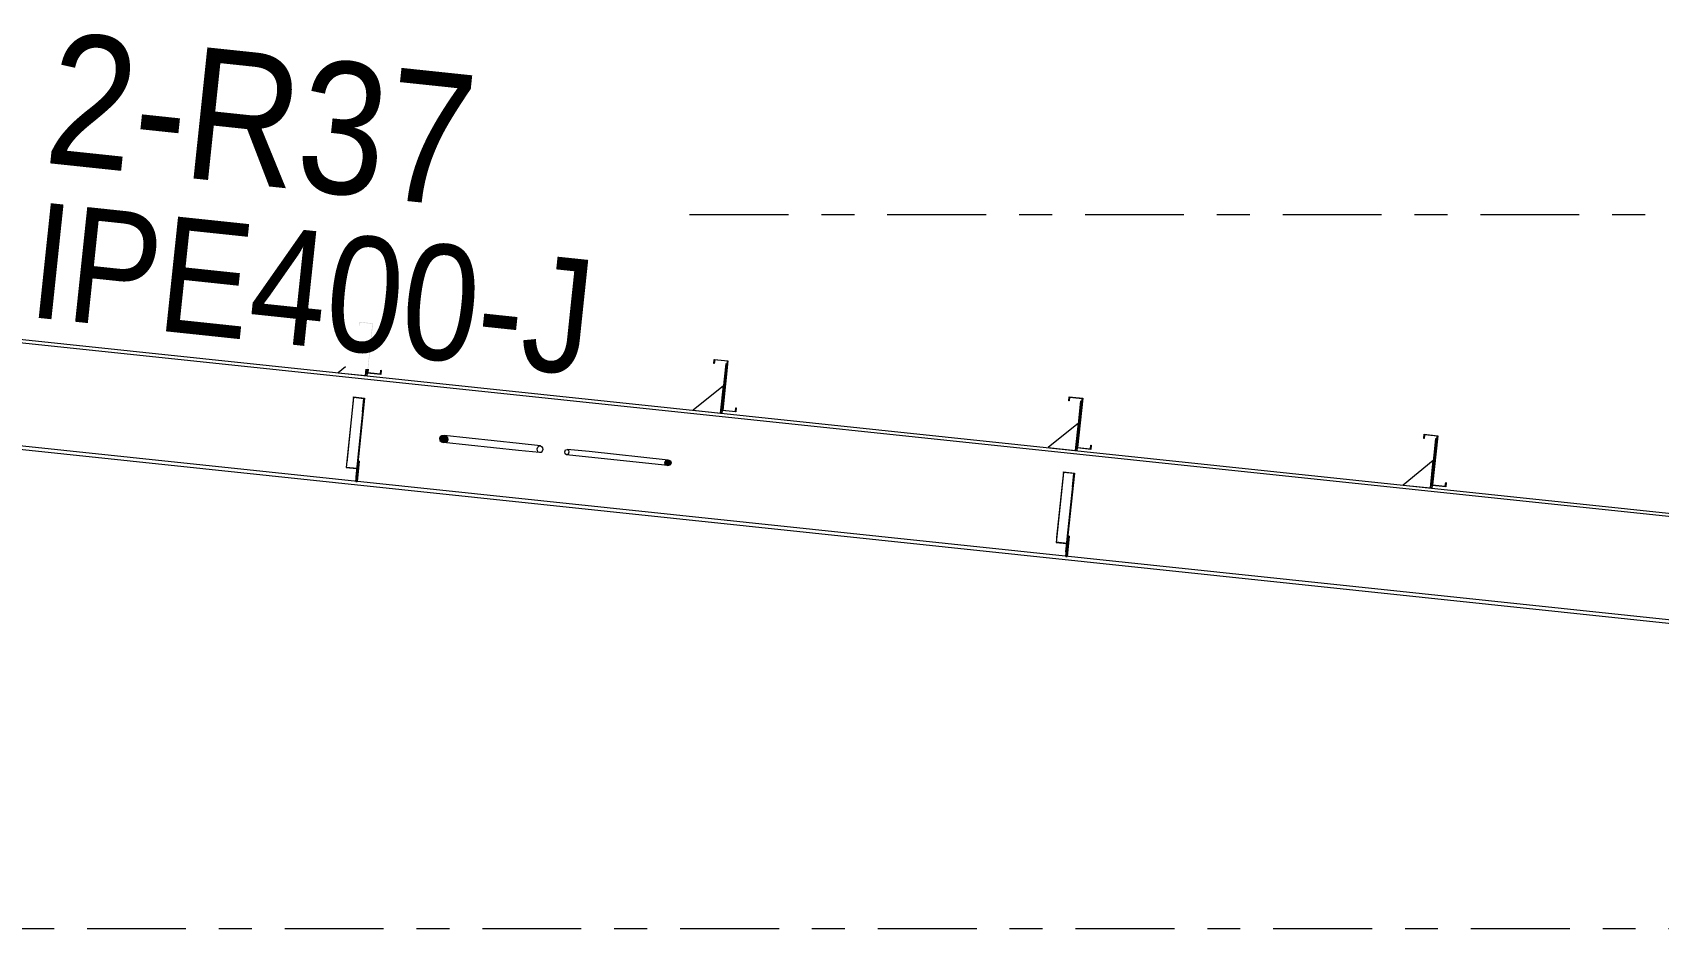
# Model space of a CAD drawing. Header units: millimetres. Extents: x -49 to 773, y -73 to 501.
# Drawn here: x 262.41 to 311.76, y 261.47 to 288.66 of the extents above; entities that cross this region are included whole.
import ezdxf

# ---------------------------------------------------------------- set-up
doc = ezdxf.new("R2010")
doc.units = ezdxf.units.MM
for name, pattern in [('XKITLINE00', [0]), ('XKITLINE02', [4, 2, -2]), ('XKITLINE03', [6, 3, -1, 1, -1])]:
    doc.linetypes.add(name, pattern=pattern)
for name, color, linetype, lineweight in [('Part', 2, 'Continuous', 0), ('PartMark', 7, 'Continuous', 0), ('S-grid', 1, 'Continuous', 0)]:
    doc.layers.add(name, color=color, linetype=linetype, lineweight=lineweight)
doc.styles.add('ARIAL', font='ARIAL.TTF')

# ---------------------------------------------------------------- blocks, each defined once
blk = doc.blocks.new('*A227')
at = {"layer": 'Part'}
blk.add_hatch(color=3, dxfattribs=at).paths.add_polyline_path([(272.151, 277.576), (272.153, 277.597), (272.484, 277.562), (272.44, 277.142), (272.424, 277.144), (272.466, 277.543)], flags=17)
blk = doc.blocks.new('*A229')
at = {"layer": 'Part'}
blk.add_hatch(color=3, dxfattribs=at).paths.add_polyline_path([(281.703, 275.684), (281.777, 275.652), (281.803, 275.59), (281.765, 275.535), (281.686, 275.519), (281.612, 275.551), (281.586, 275.613), (281.624, 275.668)], flags=17)
blk = doc.blocks.new('*A234')
at = {"layer": 'Part'}
blk.add_hatch(color=3, dxfattribs=at).paths.add_polyline_path([(305.287, 274.888), (305.298, 274.997), (305.313, 274.996), (305.3, 274.871), (304.886, 274.915), (305.043, 276.408), (304.659, 276.449), (304.647, 276.34), (304.632, 276.341), (304.645, 276.465), (305.06, 276.422), (304.902, 274.928)], flags=17)
blk = doc.blocks.new('*A235')
at = {"layer": 'Part'}
blk.add_hatch(color=3, dxfattribs=at).paths.add_polyline_path([(305.287, 274.888), (305.298, 274.997), (305.313, 274.996), (305.3, 274.871), (304.886, 274.915), (305.043, 276.408), (304.659, 276.449), (304.647, 276.34), (304.632, 276.341), (304.645, 276.465), (305.06, 276.422), (304.902, 274.928)], flags=17)
blk = doc.blocks.new('*A236')
at = {"layer": 'Part'}
blk.add_hatch(color=3, dxfattribs=at).paths.add_polyline_path([(294.513, 276.024), (294.525, 276.134), (294.539, 276.132), (294.526, 276.008), (294.112, 276.051), (294.269, 277.545), (293.885, 277.585), (293.873, 277.476), (293.858, 277.477), (293.872, 277.602), (294.286, 277.558), (294.128, 276.065)], flags=17)
blk = doc.blocks.new('*A237')
at = {"layer": 'Part'}
blk.add_hatch(color=3, dxfattribs=at).paths.add_polyline_path([(294.513, 276.024), (294.525, 276.134), (294.539, 276.132), (294.526, 276.008), (294.112, 276.051), (294.269, 277.545), (293.885, 277.585), (293.873, 277.476), (293.858, 277.477), (293.872, 277.602), (294.286, 277.558), (294.128, 276.065)], flags=17)
blk = doc.blocks.new('*A238')
at = {"layer": 'Part'}
blk.add_hatch(color=3, dxfattribs=at).paths.add_polyline_path([(283.739, 277.161), (283.751, 277.27), (283.766, 277.268), (283.753, 277.144), (283.338, 277.188), (283.496, 278.681), (283.111, 278.722), (283.1, 278.612), (283.085, 278.614), (283.098, 278.738), (283.512, 278.694), (283.355, 277.201)], flags=17)
blk = doc.blocks.new('*A239')
at = {"layer": 'Part'}
blk.add_hatch(color=3, dxfattribs=at).paths.add_polyline_path([(283.739, 277.161), (283.751, 277.27), (283.766, 277.268), (283.753, 277.144), (283.338, 277.188), (283.496, 278.681), (283.111, 278.722), (283.1, 278.612), (283.085, 278.614), (283.098, 278.738), (283.512, 278.694), (283.355, 277.201)], flags=17)
blk = doc.blocks.new('*A240')
at = {"layer": 'Part'}
blk.add_hatch(color=3, dxfattribs=at).paths.add_polyline_path([(293.698, 275.303), (293.7, 275.324), (294.032, 275.289), (293.987, 274.869), (293.971, 274.871), (294.013, 275.27)], flags=17)
blk = doc.blocks.new('*A252')
at = {"layer": 'Part'}
blk.add_hatch(color=3, dxfattribs=at).paths.add_polyline_path([(272.966, 278.297), (272.977, 278.406), (272.992, 278.405), (272.979, 278.28), (272.565, 278.324), (272.722, 279.817), (272.338, 279.858), (272.326, 279.749), (272.311, 279.75), (272.324, 279.875), (272.739, 279.831), (272.581, 278.337)], flags=17)
blk = doc.blocks.new('*A253')
at = {"layer": 'Part'}
blk.add_hatch(color=3, dxfattribs=at).paths.add_polyline_path([(272.966, 278.297), (272.977, 278.406), (272.992, 278.405), (272.979, 278.28), (272.565, 278.324), (272.722, 279.817), (272.338, 279.858), (272.326, 279.749), (272.311, 279.75), (272.324, 279.875), (272.739, 279.831), (272.581, 278.337)], flags=17)
blk = doc.blocks.new('*A257')
at = {"layer": 'Part'}
blk.add_hatch(color=3, dxfattribs=at).paths.add_polyline_path([(274.967, 276.402), (275.011, 276.359), (275.024, 276.305), (275.001, 276.255), (274.948, 276.222), (274.881, 276.215), (274.816, 276.236), (274.772, 276.279), (274.759, 276.333), (274.782, 276.383), (274.835, 276.416), (274.902, 276.423)], flags=17)
blk = doc.blocks.new('*A896')
at = {"layer": 'S-grid', "color": 1, "linetype": 'XKITLINE03', "lineweight": 0}
blk.add_line((282.351, 283.136), (454.905, 283.136), dxfattribs=at)
blk = doc.blocks.new('*A897')
at = {"layer": 'S-grid', "color": 1, "linetype": 'XKITLINE03', "lineweight": 0}
blk.add_line((-5.936, 261.47), (454.905, 261.47), dxfattribs=at)
blk = doc.blocks.new('*A1144')
at = {"layer": 'Part', "color": 7, "linetype": 'XKITLINE02', "lineweight": 0}
for p, q in [((261.135, 279.337), (260.808, 276.237)), ((261.138, 279.362), (261.146, 279.445)), ((333.78, 271.784), (333.43, 268.469)), ((326.074, 269.244), (325.743, 269.279)), ((326.086, 269.352), (325.754, 269.387))]:
    blk.add_line(p, q, dxfattribs=at)
at = {"layer": 'Part', "color": 2, "linetype": 'XKITLINE00', "lineweight": 0}
for p, q in [((261.138, 279.362), (261.135, 279.337)), ((333.769, 271.676), (261.135, 279.337)), ((261.146, 279.445), (333.78, 271.784)), ((260.808, 276.237), (260.797, 276.13)), ((325.743, 269.279), (260.797, 276.13)), ((325.754, 269.387), (260.808, 276.237)), ((333.43, 268.469), (326.074, 269.244)), ((333.442, 268.576), (326.086, 269.352))]:
    blk.add_line(p, q, dxfattribs=at)
blk = doc.blocks.new('*A1146')
at = {"layer": 'Part', "color": 2, "linetype": 'XKITLINE00', "lineweight": 0}
blk.add_line((283.376, 277.938), (282.459, 277.197), dxfattribs=at)
at = {"layer": 'Part', "color": 7, "linetype": 'XKITLINE02', "lineweight": 0}
for p, q in [((283.288, 277.109), (283.376, 277.938)), ((282.459, 277.197), (283.288, 277.109))]:
    blk.add_line(p, q, dxfattribs=at)
blk = doc.blocks.new('*A1147')
at = {"layer": 'Part', "color": 2, "linetype": 'XKITLINE00', "lineweight": 0}
for p, q in [((283.446, 278.601), (283.288, 277.109)), ((283.487, 278.597), (283.446, 278.601)), ((283.338, 277.188), (283.33, 277.105))]:
    blk.add_line(p, q, dxfattribs=at)
at = {"layer": 'Part', "color": 7, "linetype": 'XKITLINE02', "lineweight": 0}
for p, q in [((283.338, 277.188), (283.487, 278.597)), ((283.33, 277.105), (283.288, 277.109))]:
    blk.add_line(p, q, dxfattribs=at)
blk = doc.blocks.new('*A1224')
at = {"layer": 'Part', "color": 2, "linetype": 'XKITLINE00', "lineweight": 0}
blk.add_line((271.906, 278.511), (271.686, 278.333), dxfattribs=at)
at = {"layer": 'Part', "color": 7, "linetype": 'XKITLINE02', "lineweight": 0}
for p, q in [((271.686, 278.333), (272.515, 278.246)), ((272.515, 278.246), (272.536, 278.444))]:
    blk.add_line(p, q, dxfattribs=at)
blk = doc.blocks.new('*A1225')
at = {"layer": 'Part', "color": 2, "linetype": 'XKITLINE00', "lineweight": 0}
for p, q in [((272.218, 275.034), (272.256, 275.396)), ((272.325, 275.651), (272.259, 275.03)), ((272.283, 275.656), (272.325, 275.651))]:
    blk.add_line(p, q, dxfattribs=at)
at = {"layer": 'Part', "color": 7, "linetype": 'XKITLINE02', "lineweight": 0}
for p, q in [((272.256, 275.396), (272.283, 275.656)), ((272.259, 275.03), (272.218, 275.034)), ((272.231, 275.158), (272.272, 275.154))]:
    blk.add_line(p, q, dxfattribs=at)
blk = doc.blocks.new('*A1226')
at = {"layer": 'Part', "color": 7, "linetype": 'XKITLINE02', "lineweight": 0}
for p, q in [((272.283, 275.656), (272.218, 275.034)), ((272.259, 275.03), (272.325, 275.651)), ((272.325, 275.651), (272.283, 275.656)), ((272.218, 275.034), (272.259, 275.03)), ((272.231, 275.158), (272.272, 275.154))]:
    blk.add_line(p, q, dxfattribs=at)
blk = doc.blocks.new('*A1227')
at = {"layer": 'Part', "color": 2, "linetype": 'XKITLINE00', "lineweight": 0}
for p, q in [((272.536, 278.444), (272.515, 278.246)), ((272.565, 278.324), (272.556, 278.241))]:
    blk.add_line(p, q, dxfattribs=at)
at = {"layer": 'Part', "color": 7, "linetype": 'XKITLINE02', "lineweight": 0}
for p, q in [((272.565, 278.324), (272.577, 278.44)), ((272.556, 278.241), (272.515, 278.246))]:
    blk.add_line(p, q, dxfattribs=at)
blk = doc.blocks.new('*A1228')
at = {"layer": 'Part', "color": 7, "linetype": 'XKITLINE02', "lineweight": 0}
for p, q in [((272.153, 277.597), (271.927, 275.457)), ((272.466, 277.543), (272.216, 275.176)), ((272.233, 275.174), (272.484, 277.562)), ((271.927, 275.457), (272.242, 275.424)), ((271.929, 275.47), (272.26, 275.435)), ((272.216, 275.176), (272.233, 275.174))]:
    blk.add_line(p, q, dxfattribs=at)
blk = doc.blocks.new('*A1229')
at = {"layer": 'Part', "color": 2, "linetype": 'XKITLINE00', "lineweight": 0}
for p, q in [((272.151, 277.576), (271.927, 275.457)), ((272.151, 277.576), (272.153, 277.597)), ((272.466, 277.543), (272.151, 277.576)), ((272.153, 277.597), (272.484, 277.562)), ((272.484, 277.562), (272.256, 275.396)), ((272.424, 277.144), (272.466, 277.543)), ((272.424, 277.144), (272.216, 275.176)), ((272.424, 277.144), (272.44, 277.142)), ((271.927, 275.457), (272.242, 275.424)), ((272.216, 275.176), (272.233, 275.174))]:
    blk.add_line(p, q, dxfattribs=at)
at = {"layer": 'Part', "color": 7, "linetype": 'XKITLINE02', "lineweight": 0}
for p, q in [((271.929, 275.47), (272.26, 275.435)), ((272.233, 275.174), (272.256, 275.396))]:
    blk.add_line(p, q, dxfattribs=at)
blk = doc.blocks.new('*A1231')
at = {"layer": 'Part', "color": 7, "linetype": 'XKITLINE02', "lineweight": 0}
for p, q in [((278.561, 275.932), (278.586, 275.989)), ((278.573, 275.871), (278.561, 275.932)), ((278.616, 275.842), (278.573, 275.871)), ((278.586, 275.989), (278.633, 276.008)), ((279.3, 275.938), (278.633, 276.008)), ((278.633, 276.008), (278.676, 275.979)), ((278.688, 275.919), (278.663, 275.862)), ((278.676, 275.979), (278.688, 275.919)), ((278.663, 275.862), (278.616, 275.842)), ((279.282, 275.772), (278.616, 275.842))]:
    blk.add_line(p, q, dxfattribs=at)
at = {"layer": 'Part', "color": 2, "linetype": 'XKITLINE00', "lineweight": 0}
for p, q in [((281.703, 275.684), (279.3, 275.938)), ((281.686, 275.519), (279.282, 275.772)), ((281.624, 275.668), (281.586, 275.613)), ((281.586, 275.613), (281.612, 275.551)), ((281.612, 275.551), (281.686, 275.519)), ((281.703, 275.684), (281.624, 275.668)), ((281.686, 275.519), (281.765, 275.535)), ((281.777, 275.652), (281.703, 275.684)), ((281.765, 275.535), (281.803, 275.59)), ((281.803, 275.59), (281.777, 275.652))]:
    blk.add_line(p, q, dxfattribs=at)
blk = doc.blocks.new('*A1236')
at = {"layer": 'Part', "color": 2, "linetype": 'XKITLINE00', "lineweight": 0}
for p, q in [((304.632, 276.341), (304.645, 276.465)), ((304.645, 276.465), (305.06, 276.422)), ((304.659, 276.449), (304.647, 276.34)), ((305.043, 276.408), (304.659, 276.449)), ((304.886, 274.915), (305.043, 276.408)), ((305.06, 276.422), (304.902, 274.928)), ((304.647, 276.34), (304.632, 276.341)), ((305.3, 274.871), (304.886, 274.915)), ((304.902, 274.928), (305.287, 274.888)), ((305.287, 274.888), (305.298, 274.997)), ((305.298, 274.997), (305.313, 274.996)), ((305.313, 274.996), (305.3, 274.871))]:
    blk.add_line(p, q, dxfattribs=at)
blk = doc.blocks.new('*A1237')
at = {"layer": 'Part', "color": 2, "linetype": 'XKITLINE00', "lineweight": 0}
for p, q in [((304.632, 276.341), (304.645, 276.465)), ((304.645, 276.465), (305.06, 276.422)), ((304.659, 276.449), (304.647, 276.34)), ((305.043, 276.408), (304.659, 276.449)), ((304.886, 274.915), (305.043, 276.408)), ((305.06, 276.422), (304.902, 274.928)), ((304.647, 276.34), (304.632, 276.341)), ((305.3, 274.871), (304.886, 274.915)), ((304.902, 274.928), (305.287, 274.888)), ((305.287, 274.888), (305.298, 274.997)), ((305.298, 274.997), (305.313, 274.996)), ((305.313, 274.996), (305.3, 274.871))]:
    blk.add_line(p, q, dxfattribs=at)
blk = doc.blocks.new('*A1238')
at = {"layer": 'Part', "color": 2, "linetype": 'XKITLINE00', "lineweight": 0}
for p, q in [((293.858, 277.477), (293.872, 277.602)), ((293.873, 277.476), (293.858, 277.477)), ((293.872, 277.602), (294.286, 277.558)), ((293.885, 277.585), (293.873, 277.476)), ((294.269, 277.545), (293.885, 277.585)), ((294.112, 276.051), (294.269, 277.545)), ((294.286, 277.558), (294.128, 276.065)), ((294.526, 276.008), (294.112, 276.051)), ((294.128, 276.065), (294.513, 276.024)), ((294.513, 276.024), (294.525, 276.134)), ((294.525, 276.134), (294.539, 276.132)), ((294.539, 276.132), (294.526, 276.008))]:
    blk.add_line(p, q, dxfattribs=at)
blk = doc.blocks.new('*A1239')
at = {"layer": 'Part', "color": 2, "linetype": 'XKITLINE00', "lineweight": 0}
for p, q in [((293.858, 277.477), (293.872, 277.602)), ((293.873, 277.476), (293.858, 277.477)), ((293.872, 277.602), (294.286, 277.558)), ((293.885, 277.585), (293.873, 277.476)), ((294.269, 277.545), (293.885, 277.585)), ((294.112, 276.051), (294.269, 277.545)), ((294.286, 277.558), (294.128, 276.065)), ((294.526, 276.008), (294.112, 276.051)), ((294.128, 276.065), (294.513, 276.024)), ((294.513, 276.024), (294.525, 276.134)), ((294.525, 276.134), (294.539, 276.132)), ((294.539, 276.132), (294.526, 276.008))]:
    blk.add_line(p, q, dxfattribs=at)
blk = doc.blocks.new('*A1240')
at = {"layer": 'Part', "color": 2, "linetype": 'XKITLINE00', "lineweight": 0}
for p, q in [((283.085, 278.614), (283.098, 278.738)), ((283.1, 278.612), (283.085, 278.614)), ((283.098, 278.738), (283.512, 278.694)), ((283.111, 278.722), (283.1, 278.612)), ((283.496, 278.681), (283.111, 278.722)), ((283.338, 277.188), (283.496, 278.681)), ((283.512, 278.694), (283.355, 277.201)), ((283.753, 277.144), (283.338, 277.188)), ((283.355, 277.201), (283.739, 277.161)), ((283.739, 277.161), (283.751, 277.27)), ((283.751, 277.27), (283.766, 277.268)), ((283.766, 277.268), (283.753, 277.144))]:
    blk.add_line(p, q, dxfattribs=at)
blk = doc.blocks.new('*A1241')
at = {"layer": 'Part', "color": 2, "linetype": 'XKITLINE00', "lineweight": 0}
for p, q in [((283.085, 278.614), (283.098, 278.738)), ((283.1, 278.612), (283.085, 278.614)), ((283.098, 278.738), (283.512, 278.694)), ((283.111, 278.722), (283.1, 278.612)), ((283.496, 278.681), (283.111, 278.722)), ((283.338, 277.188), (283.496, 278.681)), ((283.512, 278.694), (283.355, 277.201)), ((283.753, 277.144), (283.338, 277.188)), ((283.355, 277.201), (283.739, 277.161)), ((283.739, 277.161), (283.751, 277.27)), ((283.751, 277.27), (283.766, 277.268)), ((283.766, 277.268), (283.753, 277.144))]:
    blk.add_line(p, q, dxfattribs=at)
blk = doc.blocks.new('*A1242')
at = {"layer": 'Part', "color": 2, "linetype": 'XKITLINE00', "lineweight": 0}
blk.add_line((304.923, 275.665), (304.007, 274.924), dxfattribs=at)
at = {"layer": 'Part', "color": 7, "linetype": 'XKITLINE02', "lineweight": 0}
for p, q in [((304.835, 274.836), (304.923, 275.665)), ((304.007, 274.924), (304.835, 274.836))]:
    blk.add_line(p, q, dxfattribs=at)
blk = doc.blocks.new('*A1243')
at = {"layer": 'Part', "color": 2, "linetype": 'XKITLINE00', "lineweight": 0}
for p, q in [((304.993, 276.328), (304.835, 274.836)), ((305.034, 276.324), (304.993, 276.328)), ((304.886, 274.915), (304.877, 274.832))]:
    blk.add_line(p, q, dxfattribs=at)
at = {"layer": 'Part', "color": 7, "linetype": 'XKITLINE02', "lineweight": 0}
for p, q in [((304.886, 274.915), (305.034, 276.324)), ((304.877, 274.832), (304.835, 274.836))]:
    blk.add_line(p, q, dxfattribs=at)
blk = doc.blocks.new('*A1244')
at = {"layer": 'Part', "color": 7, "linetype": 'XKITLINE02', "lineweight": 0}
for p, q in [((293.831, 273.383), (293.765, 272.761)), ((293.806, 272.757), (293.872, 273.378)), ((293.872, 273.378), (293.831, 273.383)), ((293.765, 272.761), (293.806, 272.757)), ((293.778, 272.886), (293.819, 272.881))]:
    blk.add_line(p, q, dxfattribs=at)
blk = doc.blocks.new('*A1245')
at = {"layer": 'Part', "color": 2, "linetype": 'XKITLINE00', "lineweight": 0}
for p, q in [((293.765, 272.761), (293.803, 273.123)), ((293.872, 273.378), (293.806, 272.757)), ((293.831, 273.383), (293.872, 273.378))]:
    blk.add_line(p, q, dxfattribs=at)
at = {"layer": 'Part', "color": 7, "linetype": 'XKITLINE02', "lineweight": 0}
for p, q in [((293.803, 273.123), (293.831, 273.383)), ((293.806, 272.757), (293.765, 272.761)), ((293.778, 272.886), (293.819, 272.881))]:
    blk.add_line(p, q, dxfattribs=at)
blk = doc.blocks.new('*A1246')
at = {"layer": 'Part', "color": 2, "linetype": 'XKITLINE00', "lineweight": 0}
blk.add_line((294.149, 276.802), (293.233, 276.06), dxfattribs=at)
at = {"layer": 'Part', "color": 7, "linetype": 'XKITLINE02', "lineweight": 0}
for p, q in [((294.062, 275.973), (294.149, 276.802)), ((293.233, 276.06), (294.062, 275.973))]:
    blk.add_line(p, q, dxfattribs=at)
blk = doc.blocks.new('*A1247')
at = {"layer": 'Part', "color": 2, "linetype": 'XKITLINE00', "lineweight": 0}
for p, q in [((294.219, 277.465), (294.062, 275.973)), ((294.261, 277.46), (294.219, 277.465)), ((294.112, 276.051), (294.103, 275.968))]:
    blk.add_line(p, q, dxfattribs=at)
at = {"layer": 'Part', "color": 7, "linetype": 'XKITLINE02', "lineweight": 0}
for p, q in [((294.112, 276.051), (294.261, 277.46)), ((294.103, 275.968), (294.062, 275.973))]:
    blk.add_line(p, q, dxfattribs=at)
blk = doc.blocks.new('*A1248')
at = {"layer": 'Part', "color": 7, "linetype": 'XKITLINE02', "lineweight": 0}
for p, q in [((293.7, 275.324), (293.474, 273.185)), ((294.013, 275.27), (293.763, 272.903)), ((293.78, 272.901), (294.032, 275.289)), ((293.474, 273.185), (293.789, 273.151)), ((293.476, 273.198), (293.807, 273.163)), ((293.763, 272.903), (293.78, 272.901))]:
    blk.add_line(p, q, dxfattribs=at)
blk = doc.blocks.new('*A1249')
at = {"layer": 'Part', "color": 2, "linetype": 'XKITLINE00', "lineweight": 0}
for p, q in [((293.698, 275.303), (293.474, 273.185)), ((293.698, 275.303), (293.7, 275.324)), ((294.013, 275.27), (293.698, 275.303)), ((293.7, 275.324), (294.032, 275.289)), ((294.032, 275.289), (293.803, 273.123)), ((293.971, 274.871), (294.013, 275.27)), ((293.971, 274.871), (293.763, 272.903)), ((293.971, 274.871), (293.987, 274.869)), ((293.474, 273.185), (293.789, 273.151)), ((293.763, 272.903), (293.78, 272.901))]:
    blk.add_line(p, q, dxfattribs=at)
at = {"layer": 'Part', "color": 7, "linetype": 'XKITLINE02', "lineweight": 0}
for p, q in [((293.476, 273.198), (293.807, 273.163)), ((293.78, 272.901), (293.803, 273.123))]:
    blk.add_line(p, q, dxfattribs=at)
blk = doc.blocks.new('*A1300')
at = {"layer": 'Part', "color": 2, "linetype": 'XKITLINE00', "lineweight": 0}
for p, q in [((272.565, 278.324), (272.577, 278.44)), ((272.592, 278.439), (272.581, 278.337)), ((272.581, 278.337), (272.966, 278.297)), ((272.966, 278.297), (272.977, 278.398)), ((272.977, 278.406), (272.992, 278.405)), ((272.977, 278.398), (272.977, 278.406)), ((272.991, 278.396), (272.979, 278.28)), ((272.992, 278.405), (272.991, 278.396)), ((272.979, 278.28), (272.565, 278.324))]:
    blk.add_line(p, q, dxfattribs=at)
blk = doc.blocks.new('*A1301')
at = {"layer": 'Part', "color": 2, "linetype": 'XKITLINE00', "lineweight": 0}
for p, q in [((272.565, 278.324), (272.577, 278.44)), ((272.592, 278.439), (272.581, 278.337)), ((272.581, 278.337), (272.966, 278.297)), ((272.966, 278.297), (272.977, 278.398)), ((272.977, 278.406), (272.992, 278.405)), ((272.977, 278.398), (272.977, 278.406)), ((272.991, 278.396), (272.979, 278.28)), ((272.992, 278.405), (272.991, 278.396)), ((272.979, 278.28), (272.565, 278.324))]:
    blk.add_line(p, q, dxfattribs=at)
blk = doc.blocks.new('*A1304')
at = {"layer": 'Part', "color": 2, "linetype": 'XKITLINE00', "lineweight": 0}
for p, q in [((274.782, 276.383), (274.759, 276.333)), ((274.835, 276.416), (274.782, 276.383)), ((274.902, 276.423), (274.835, 276.416)), ((277.176, 276.183), (274.902, 276.423)), ((274.967, 276.402), (274.902, 276.423)), ((275.011, 276.359), (274.967, 276.402)), ((275.024, 276.305), (275.011, 276.359)), ((274.759, 276.333), (274.772, 276.279)), ((274.772, 276.279), (274.816, 276.236)), ((274.816, 276.236), (274.881, 276.215)), ((274.881, 276.215), (274.948, 276.222)), ((277.154, 275.976), (274.881, 276.215)), ((274.948, 276.222), (275.001, 276.255)), ((275.001, 276.255), (275.024, 276.305))]:
    blk.add_line(p, q, dxfattribs=at)
at = {"layer": 'Part', "color": 7, "linetype": 'XKITLINE02', "lineweight": 0}
for p, q in [((277.799, 275.908), (277.154, 275.976)), ((277.82, 276.115), (277.176, 276.183)), ((277.728, 276.02), (277.745, 276.07)), ((277.734, 275.967), (277.728, 276.02)), ((277.759, 275.926), (277.734, 275.967)), ((277.745, 276.07), (277.778, 276.105)), ((277.799, 275.908), (277.759, 275.926)), ((277.778, 276.105), (277.82, 276.115)), ((277.841, 275.917), (277.799, 275.908)), ((277.82, 276.115), (277.859, 276.097)), ((277.874, 275.952), (277.841, 275.917)), ((277.859, 276.097), (277.885, 276.056)), ((277.891, 276.003), (277.874, 275.952)), ((277.885, 276.056), (277.891, 276.003))]:
    blk.add_line(p, q, dxfattribs=at)
blk = doc.blocks.new('*A1780')
at = {"layer": 'PartMark', "color": 3, "style": 'ARIAL', "width": 0.85}
blk.add_text('2-R37', height=4, rotation=-6.0218, dxfattribs=at).set_placement((262.707, 284.71))
at = {"layer": 'PartMark', "color": 7, "style": 'ARIAL', "width": 0.85}
blk.add_text('IPE400-J', height=3.5, rotation=-6.0218, dxfattribs=at).set_placement((262.214, 280.036))

msp = doc.modelspace()

# ---------------------------------------------------------------- block references
at = {"lineweight": 0}
for name in ['*A1780', '*A896', '*A252', '*A253', '*A1144', '*A1224', '*A1227', '*A1300', '*A1301', '*A238', '*A239', '*A1240', '*A1241', '*A1147', '*A1146', '*A1228', '*A1229', '*A227', '*A236', '*A237', '*A1238', '*A1239', '*A1247', '*A257', '*A1304', '*A1246', '*A234', '*A235', '*A1236', '*A1237', '*A1231', '*A1243', '*A1225', '*A1226', '*A229', '*A1242', '*A1248', '*A1249', '*A240', '*A1244', '*A1245', '*A897']:
    msp.add_blockref(name, (0, 0), dxfattribs=at)

doc.saveas('drawing.dxf')
